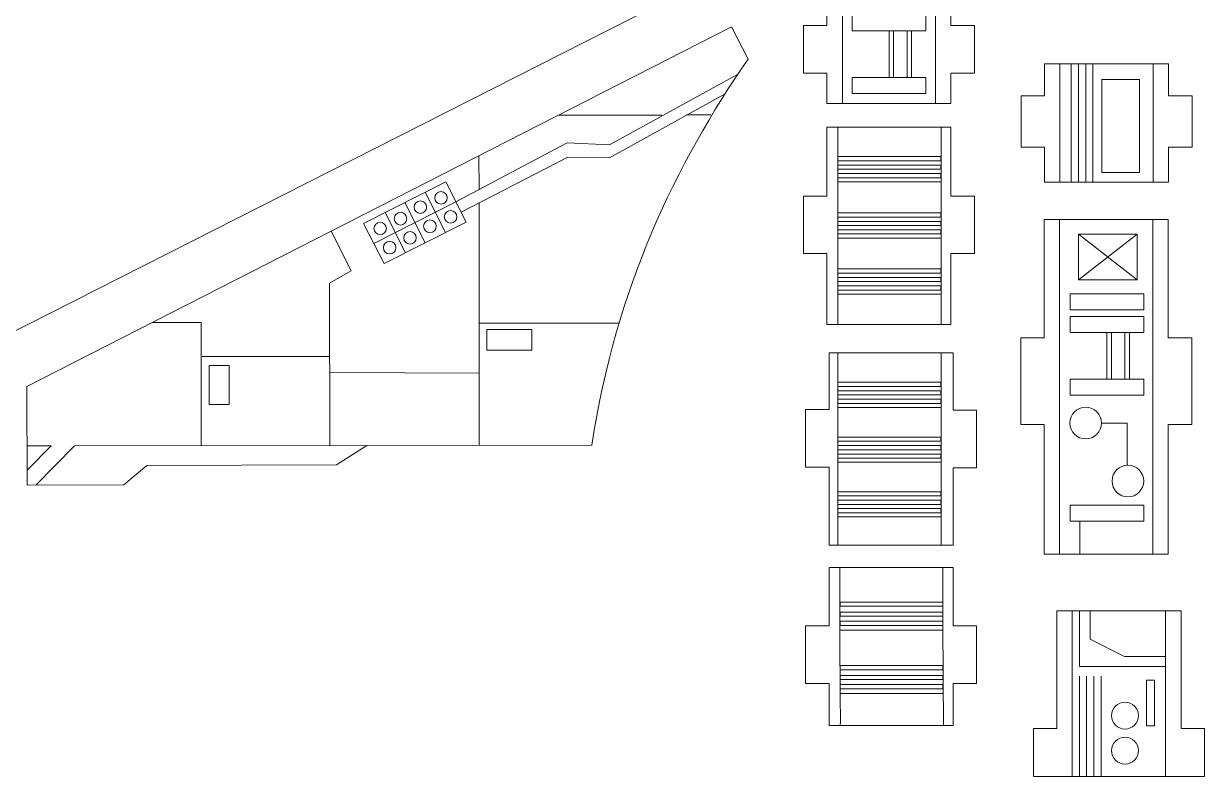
# Model space of a CAD drawing. Header units: millimetres. Extents: x -90 to 412, y 0 to 270.
# Drawn here: x 245.6 to 411.9, y 0 to 106 of the extents above; entities that cross this region are included whole.
import ezdxf

# ---------------------------------------------------------------- set-up
doc = ezdxf.new("R2010")
doc.units = ezdxf.units.MM
doc.layers.add('Layer 1', color=7, linetype='Continuous')

msp = doc.modelspace()

# ---------------------------------------------------------------- linework, layer by layer
at = {"layer": 'Layer 1', "color": 114, "lineweight": 20}
for centre in [(304.37, 81.49), (301.46, 80.17), (298.67, 78.54), (302.81, 77.48), (305.72, 78.8), (295.81, 77.16), (300.01, 75.85), (297.15, 74.47)]:
    msp.add_ellipse(centre, major_axis=(0, 0.883), ratio=1, dxfattribs=at)
at = {"layer": 'Layer 1', "color": 250, "lineweight": 20}
for points, knots in [([(235.76, 266.96), (235.76, 266.96), (203.05, 266.96), (203.05, 266.96), (203.05, 266.96), (203.05, 266.96), (197.85, 257.86), (197.85, 257.86), (197.85, 257.86), (197.85, 257.86), (197.79, 257.89), (197.79, 257.89), (197.79, 257.89), (190.61, 261.76), (183.25, 264.7), (175.75, 266.96), (175.75, 266.96), (175.75, 266.96), (174.84, 263.79), (174.84, 263.79), (174.84, 263.79), (174.84, 263.79), (181.41, 261.38), (181.41, 261.38), (181.41, 261.38), (181.41, 261.38), (180.22, 258.22), (180.22, 258.22), (180.22, 258.22), (180.22, 258.22), (173.91, 260.61), (173.91, 260.61), (173.91, 260.61), (173.91, 260.61), (161.65, 218.22), (161.65, 218.22), (161.65, 218.22), (161.65, 218.22), (158.47, 219.14), (158.47, 219.14), (158.47, 219.14), (158.47, 219.14), (170.71, 261.4), (170.71, 261.4), (170.71, 261.4), (170.71, 261.4), (165.04, 262.77), (165.04, 262.77), (165.04, 262.77), (165.04, 262.77), (165.81, 266.07), (165.81, 266.07), (165.81, 266.07), (165.81, 266.07), (171.66, 264.71), (171.66, 264.71), (171.66, 264.71), (171.66, 264.71), (172.58, 267.88), (172.58, 267.88), (172.58, 267.88), (168.99, 268.88), (165.35, 269.72), (161.67, 270.39), (161.67, 270.39), (161.67, 270.39), (157.99, 254.52), (157.99, 254.52), (157.99, 254.52), (157.99, 254.52), (140.52, 254.52), (140.52, 254.52), (140.52, 254.52), (140.52, 254.52), (140.52, 221.74), (140.52, 221.74), (140.52, 221.74), (140.52, 221.74), (137.22, 221.74), (137.22, 221.74), (137.22, 221.74), (137.22, 221.74), (137.22, 254.52), (137.22, 254.52), (137.22, 254.52), (137.22, 254.52), (120.12, 254.52), (120.12, 254.52), (120.12, 254.52), (120.12, 254.52), (115.83, 270.41), (115.83, 270.41), (115.83, 270.41), (110.22, 269.36), (104.74, 268.02), (99.44, 266.27), (99.44, 266.27), (99.44, 266.27), (115.81, 218.25), (115.81, 218.25), (115.81, 218.25), (115.81, 218.25), (112.69, 217.18), (112.69, 217.18), (112.69, 217.18), (112.69, 217.18), (96.31, 265.21), (96.31, 265.21), (96.31, 265.21), (85.46, 261.41), (75.24, 256.15), (65.68, 249.4), (65.68, 249.4), (65.68, 249.4), (95.44, 208.31), (95.44, 208.31), (95.44, 208.31), (95.44, 208.31), (92.77, 206.38), (92.77, 206.38), (92.77, 206.38), (92.77, 206.38), (63, 247.47), (63, 247.47), (63, 247.47), (58.28, 244), (53.97, 240.35), (50.13, 236.51), (50.13, 236.51), (50.13, 236.51), (33.86, 236.51), (33.86, 236.51), (33.86, 236.51), (33.86, 236.51), (27.49, 228.61), (27.49, 228.61), (27.49, 228.61), (27.49, 228.61), (78.1, 191.81), (78.1, 191.81), (78.1, 191.81), (78.1, 191.81), (76.15, 189.14), (76.15, 189.14), (76.15, 189.14), (76.15, 189.14), (25.55, 225.94), (25.55, 225.94), (25.55, 225.94), (14.38, 209.73), (6.55, 192.18), (2.63, 173.08), (2.63, 173.08), (2.63, 173.08), (64.11, 161.45), (64.11, 161.45), (64.11, 161.45), (64.11, 161.45), (63.49, 158.21), (63.49, 158.21), (63.49, 158.21), (63.49, 158.21), (2.01, 169.84), (2.01, 169.84), (2.01, 169.84), (-0.24, 154.33), (-0.97, 138.94), (1.56, 123.81), (1.56, 123.81), (1.56, 123.81), (63.23, 134.39), (63.23, 134.39), (63.23, 134.39), (63.23, 134.39), (63.79, 131.14), (63.79, 131.14), (63.79, 131.14), (63.79, 131.14), (2.11, 120.55), (2.11, 120.55), (2.11, 120.55), (6.06, 101.38), (13, 83.46), (24, 67.24), (24, 67.24), (24, 67.24), (75.22, 103.18), (75.22, 103.18), (75.22, 103.18), (75.22, 103.18), (77.12, 100.48), (77.12, 100.48), (77.12, 100.48), (77.12, 100.48), (25.9, 64.54), (25.9, 64.54), (25.9, 64.54), (28.34, 61.1), (30.96, 57.72), (33.86, 54.46), (33.86, 54.46), (33.86, 54.46), (50.13, 54.46), (50.13, 54.46), (50.13, 54.46), (50.13, 54.46), (61.26, 44.82), (61.26, 44.82), (61.26, 44.82), (61.26, 44.82), (91.61, 85.47), (91.61, 85.47), (91.61, 85.47), (91.61, 85.47), (94.26, 83.5), (94.26, 83.5), (94.26, 83.5), (94.26, 83.5), (63.91, 42.84), (63.91, 42.84), (63.91, 42.84), (72.55, 36.51), (81.78, 31.25), (91.82, 27.45), (91.82, 27.45), (91.82, 27.45), (109.86, 74.87), (109.86, 74.87), (109.86, 74.87), (109.86, 74.87), (112.95, 73.69), (112.95, 73.69), (112.95, 73.69), (112.95, 73.69), (94.91, 26.27), (94.91, 26.27), (94.91, 26.27), (101.85, 23.78), (109.08, 21.71), (116.81, 20.38), (116.81, 20.38), (116.81, 20.38), (120.47, 36.15), (120.47, 36.15), (120.47, 36.15), (120.47, 36.15), (136.86, 36.15), (136.86, 36.15), (136.86, 36.15), (136.86, 36.15), (136.86, 69.23), (136.86, 69.23), (136.86, 69.23), (136.86, 69.23), (140.16, 69.23), (140.16, 69.23), (140.16, 69.23), (140.16, 69.23), (140.16, 36.15), (140.16, 36.15), (140.16, 36.15), (140.16, 36.15), (157.18, 36.15), (157.18, 36.15), (157.18, 36.15), (157.18, 36.15), (161.54, 20.56), (161.54, 20.56), (161.54, 20.56), (167.28, 21.59), (172.84, 22.92), (178.12, 24.76), (178.12, 24.76), (178.12, 24.76), (161.68, 72.76), (161.68, 72.76), (161.68, 72.76), (161.68, 72.76), (164.8, 73.83), (164.8, 73.83), (164.8, 73.83), (164.8, 73.83), (181.25, 25.83), (181.25, 25.83), (181.25, 25.83), (197.29, 31.87), (211.67, 40.24), (224.02, 51.42), (224.02, 51.42), (224.02, 51.42), (189.39, 88.5), (189.39, 88.5), (189.39, 88.5), (189.39, 88.5), (191.81, 90.76), (191.81, 90.76), (191.81, 90.76), (191.81, 90.76), (226.46, 53.65), (226.46, 53.65), (226.46, 53.65), (226.46, 53.65), (344.46, 113.57), (344.46, 113.57), (344.46, 113.57), (344.46, 113.57), (344.46, 122.02), (344.46, 122.02), (344.46, 122.02), (344.46, 122.02), (344.46, 127.72), (344.46, 127.72), (344.46, 127.72), (344.46, 127.72), (341.11, 127.7), (341.11, 127.7), (341.11, 127.7), (341.11, 127.7), (341.13, 122.13), (341.13, 122.13), (341.13, 122.13), (341.13, 122.13), (337.81, 122.13), (337.81, 122.13), (337.81, 122.13), (337.81, 122.13), (337.81, 127.72), (337.81, 127.72), (337.81, 127.72), (337.81, 127.72), (228.16, 127.72), (228.16, 127.72), (228.16, 127.72), (228.16, 127.72), (228.75, 131), (228.75, 131), (228.75, 131), (228.75, 131), (292.25, 131), (292.25, 131), (292.25, 131), (292.25, 131), (292.25, 158.84), (292.25, 158.84), (292.25, 158.84), (292.25, 158.84), (228.75, 158.84), (228.75, 158.84), (228.75, 158.84), (228.75, 158.84), (228.2, 162.14), (228.2, 162.14), (228.2, 162.14), (228.2, 162.14), (337.81, 162.15), (337.81, 162.15), (337.81, 162.15), (337.81, 162.15), (337.81, 167.74), (337.81, 167.74), (337.81, 167.74), (337.81, 167.74), (341.11, 167.72), (341.11, 167.72), (341.11, 167.72), (341.11, 167.72), (341.11, 162.14), (341.11, 162.14), (341.11, 162.14), (341.11, 162.14), (344.46, 162.14), (344.46, 162.14), (344.46, 162.14), (344.46, 162.14), (344.46, 175.44), (344.46, 175.44), (344.46, 175.44), (344.46, 175.44), (234.95, 232.87), (234.95, 232.87), (234.95, 232.87), (234.95, 232.87), (195.67, 196.19), (195.67, 196.19), (195.67, 196.19), (195.67, 196.19), (193.42, 198.6), (193.42, 198.6), (193.42, 198.6), (193.42, 198.6), (231.85, 234.49), (231.85, 234.49), (231.85, 234.49), (231.85, 234.49), (226.35, 237.38), (226.35, 237.38), (226.35, 237.38), (220.77, 242.9), (214.61, 247.67), (208.02, 251.89), (208.02, 251.89), (208.02, 251.89), (208.24, 252.29), (208.24, 252.29), (208.24, 252.29), (208.24, 252.29), (235.76, 252.29), (235.76, 252.29), (235.76, 252.29), (235.76, 252.29), (239.16, 255.24), (239.16, 255.24), (239.16, 255.24), (239.16, 255.24), (239.16, 264.33), (239.16, 264.33), (239.16, 264.33), (239.16, 264.33), (235.76, 266.96), (235.76, 266.96)], [0, 0, 0, 0, 0.009434, 0.009434, 0.009434, 0.009434, 0.018868, 0.018868, 0.018868, 0.018868, 0.028302, 0.028302, 0.028302, 0.028302, 0.037736, 0.037736, 0.037736, 0.037736, 0.04717, 0.04717, 0.04717, 0.04717, 0.056604, 0.056604, 0.056604, 0.056604, 0.066038, 0.066038, 0.066038, 0.066038, 0.075472, 0.075472, 0.075472, 0.075472, 0.084906, 0.084906, 0.084906, 0.084906, 0.09434, 0.09434, 0.09434, 0.09434, 0.103774, 0.103774, 0.103774, 0.103774, 0.113208, 0.113208, 0.113208, 0.113208, 0.122642, 0.122642, 0.122642, 0.122642, 0.132075, 0.132075, 0.132075, 0.132075, 0.141509, 0.141509, 0.141509, 0.141509, 0.150943, 0.150943, 0.150943, 0.150943, 0.160377, 0.160377, 0.160377, 0.160377, 0.169811, 0.169811, 0.169811, 0.169811, 0.179245, 0.179245, 0.179245, 0.179245, 0.188679, 0.188679, 0.188679, 0.188679, 0.198113, 0.198113, 0.198113, 0.198113, 0.207547, 0.207547, 0.207547, 0.207547, 0.216981, 0.216981, 0.216981, 0.216981, 0.226415, 0.226415, 0.226415, 0.226415, 0.235849, 0.235849, 0.235849, 0.235849, 0.245283, 0.245283, 0.245283, 0.245283, 0.254717, 0.254717, 0.254717, 0.254717, 0.264151, 0.264151, 0.264151, 0.264151, 0.273585, 0.273585, 0.273585, 0.273585, 0.283019, 0.283019, 0.283019, 0.283019, 0.292453, 0.292453, 0.292453, 0.292453, 0.301887, 0.301887, 0.301887, 0.301887, 0.311321, 0.311321, 0.311321, 0.311321, 0.320755, 0.320755, 0.320755, 0.320755, 0.330189, 0.330189, 0.330189, 0.330189, 0.339623, 0.339623, 0.339623, 0.339623, 0.349057, 0.349057, 0.349057, 0.349057, 0.358491, 0.358491, 0.358491, 0.358491, 0.367925, 0.367925, 0.367925, 0.367925, 0.377358, 0.377358, 0.377358, 0.377359, 0.386792, 0.386792, 0.386792, 0.386792, 0.396226, 0.396226, 0.396226, 0.396226, 0.40566, 0.40566, 0.40566, 0.40566, 0.415094, 0.415094, 0.415094, 0.415094, 0.424528, 0.424528, 0.424528, 0.424528, 0.433962, 0.433962, 0.433962, 0.433962, 0.443396, 0.443396, 0.443396, 0.443396, 0.45283, 0.45283, 0.45283, 0.45283, 0.462264, 0.462264, 0.462264, 0.462264, 0.471698, 0.471698, 0.471698, 0.471698, 0.481132, 0.481132, 0.481132, 0.481132, 0.490566, 0.490566, 0.490566, 0.490566, 0.5, 0.5, 0.5, 0.5, 0.509434, 0.509434, 0.509434, 0.509434, 0.518868, 0.518868, 0.518868, 0.518868, 0.528302, 0.528302, 0.528302, 0.528302, 0.537736, 0.537736, 0.537736, 0.537736, 0.54717, 0.54717, 0.54717, 0.54717, 0.556604, 0.556604, 0.556604, 0.556604, 0.566038, 0.566038, 0.566038, 0.566038, 0.575472, 0.575472, 0.575472, 0.575472, 0.584906, 0.584906, 0.584906, 0.584906, 0.59434, 0.59434, 0.59434, 0.59434, 0.603774, 0.603774, 0.603774, 0.603774, 0.613208, 0.613208, 0.613208, 0.613208, 0.622642, 0.622642, 0.622642, 0.622642, 0.632075, 0.632075, 0.632075, 0.632075, 0.641509, 0.641509, 0.641509, 0.641509, 0.650943, 0.650943, 0.650943, 0.650943, 0.660377, 0.660377, 0.660377, 0.660377, 0.669811, 0.669811, 0.669811, 0.669811, 0.679245, 0.679245, 0.679245, 0.679245, 0.688679, 0.688679, 0.688679, 0.688679, 0.698113, 0.698113, 0.698113, 0.698113, 0.707547, 0.707547, 0.707547, 0.707547, 0.716981, 0.716981, 0.716981, 0.716981, 0.726415, 0.726415, 0.726415, 0.726415, 0.735849, 0.735849, 0.735849, 0.735849, 0.745283, 0.745283, 0.745283, 0.745283, 0.754717, 0.754717, 0.754717, 0.754717, 0.764151, 0.764151, 0.764151, 0.764151, 0.773585, 0.773585, 0.773585, 0.773585, 0.783019, 0.783019, 0.783019, 0.783019, 0.792453, 0.792453, 0.792453, 0.792453, 0.801887, 0.801887, 0.801887, 0.801887, 0.811321, 0.811321, 0.811321, 0.811321, 0.820755, 0.820755, 0.820755, 0.820755, 0.830189, 0.830189, 0.830189, 0.830189, 0.839623, 0.839623, 0.839623, 0.839623, 0.849057, 0.849057, 0.849057, 0.849057, 0.858491, 0.858491, 0.858491, 0.858491, 0.867925, 0.867925, 0.867925, 0.867925, 0.877358, 0.877358, 0.877358, 0.877359, 0.886792, 0.886792, 0.886792, 0.886792, 0.896226, 0.896226, 0.896226, 0.896226, 0.90566, 0.90566, 0.90566, 0.90566, 0.915094, 0.915094, 0.915094, 0.915094, 0.924528, 0.924528, 0.924528, 0.924528, 0.933962, 0.933962, 0.933962, 0.933962, 0.943396, 0.943396, 0.943396, 0.943396, 0.95283, 0.95283, 0.95283, 0.95283, 0.962264, 0.962264, 0.962264, 0.962264, 0.971698, 0.971698, 0.971698, 0.971698, 0.981132, 0.981132, 0.981132, 0.981132, 1, 1, 1, 1]), ([(355.41, 99.02), (355.41, 99.02), (355.41, 105.75), (355.41, 105.75), (355.41, 105.75), (355.41, 105.75), (358.71, 105.75), (358.71, 105.75), (358.71, 105.75), (358.71, 105.75), (358.71, 112.17), (358.71, 112.17), (358.71, 112.17), (358.71, 112.17), (376.17, 112.17), (376.17, 112.17), (376.17, 112.17), (376.17, 112.17), (376.17, 105.75), (376.17, 105.75), (376.17, 105.75), (376.17, 105.75), (379.48, 105.75), (379.48, 105.75), (379.48, 105.75), (379.48, 105.75), (379.48, 99.02), (379.48, 99.02), (379.48, 99.02), (379.48, 99.02), (376.17, 99.02), (376.17, 99.02), (376.17, 99.02), (376.17, 99.02), (376.17, 94.78), (376.17, 94.78), (376.17, 94.78), (376.17, 94.78), (358.71, 94.78), (358.71, 94.78), (358.71, 94.78), (358.71, 94.78), (358.71, 99.02), (358.71, 99.02), (358.71, 99.02), (358.71, 99.02), (355.41, 99.02), (355.41, 99.02)], [0, 0, 0, 0, 0.076923, 0.076923, 0.076923, 0.076923, 0.153846, 0.153846, 0.153846, 0.153846, 0.230769, 0.230769, 0.230769, 0.230769, 0.307692, 0.307692, 0.307692, 0.307692, 0.384615, 0.384615, 0.384615, 0.384615, 0.461538, 0.461538, 0.461538, 0.461538, 0.538462, 0.538462, 0.538462, 0.538462, 0.615385, 0.615385, 0.615385, 0.615385, 0.692308, 0.692308, 0.692308, 0.692308, 0.769231, 0.769231, 0.769231, 0.769231, 0.846154, 0.846154, 0.846154, 0.846154, 1, 1, 1, 1]), ([(347.6, 101.03), (347.6, 101.03), (345.28, 105.57), (345.28, 105.57), (345.28, 105.57), (345.28, 105.57), (246.07, 54.9), (246.07, 54.9), (246.07, 54.9), (246.07, 54.9), (246.1, 41.03), (246.1, 41.03), (246.1, 41.03), (246.1, 41.03), (259.7, 41.06), (259.7, 41.06), (259.7, 41.06), (259.7, 41.06), (262.95, 43.77), (262.95, 43.77), (262.95, 43.77), (262.95, 43.77), (289.64, 43.87), (289.64, 43.87), (289.64, 43.87), (289.64, 43.87), (293.91, 46.6), (293.91, 46.6), (293.91, 46.6), (293.91, 46.6), (325.6, 46.67), (325.6, 46.67), (325.6, 46.67), (329.06, 69.02), (337.35, 86.1), (347.6, 101.03)], [0, 0, 0, 0, 0.1, 0.1, 0.1, 0.1, 0.2, 0.2, 0.2, 0.2, 0.3, 0.3, 0.3, 0.3, 0.4, 0.4, 0.4, 0.4, 0.5, 0.5, 0.5, 0.5, 0.6, 0.6, 0.6, 0.6, 0.7, 0.7, 0.7, 0.7, 0.8, 0.8, 0.8, 0.8, 1, 1, 1, 1]), ([(410.13, 95.87), (410.13, 95.87), (406.82, 95.87), (406.82, 95.87), (406.82, 95.87), (406.82, 95.87), (406.82, 100.35), (406.82, 100.35), (406.82, 100.35), (406.82, 100.35), (389.36, 100.35), (389.36, 100.35), (389.36, 100.35), (389.36, 100.35), (389.36, 95.87), (389.36, 95.87), (389.36, 95.87), (389.36, 95.87), (386.06, 95.87), (386.06, 95.87), (386.06, 95.87), (386.06, 95.87), (386.06, 88.6), (386.06, 88.6), (386.06, 88.6), (386.06, 88.6), (389.36, 88.6), (389.36, 88.6), (389.36, 88.6), (389.36, 88.6), (389.36, 83.69), (389.36, 83.69), (389.36, 83.69), (389.36, 83.69), (406.82, 83.69), (406.82, 83.69), (406.82, 83.69), (406.82, 83.69), (406.82, 88.6), (406.82, 88.6), (406.82, 88.6), (406.82, 88.6), (410.13, 88.6), (410.13, 88.6), (410.13, 88.6), (410.13, 88.6), (410.13, 95.87), (410.13, 95.87)], [0, 0, 0, 0, 0.076923, 0.076923, 0.076923, 0.076923, 0.153846, 0.153846, 0.153846, 0.153846, 0.230769, 0.230769, 0.230769, 0.230769, 0.307692, 0.307692, 0.307692, 0.307692, 0.384615, 0.384615, 0.384615, 0.384615, 0.461538, 0.461538, 0.461538, 0.461538, 0.538462, 0.538462, 0.538462, 0.538462, 0.615385, 0.615385, 0.615385, 0.615385, 0.692308, 0.692308, 0.692308, 0.692308, 0.769231, 0.769231, 0.769231, 0.769231, 0.846154, 0.846154, 0.846154, 0.846154, 1, 1, 1, 1]), ([(355.41, 81.74), (355.41, 81.74), (355.41, 73.65), (355.41, 73.65), (355.41, 73.65), (355.41, 73.65), (358.71, 73.65), (358.71, 73.65), (358.71, 73.65), (358.71, 73.65), (358.71, 63.63), (358.71, 63.63), (358.71, 63.63), (358.71, 63.63), (376.17, 63.63), (376.17, 63.63), (376.17, 63.63), (376.17, 63.63), (376.17, 73.65), (376.17, 73.65), (376.17, 73.65), (376.17, 73.65), (379.48, 73.65), (379.48, 73.65), (379.48, 73.65), (379.48, 73.65), (379.48, 81.74), (379.48, 81.74), (379.48, 81.74), (379.48, 81.74), (376.17, 81.74), (376.17, 81.74), (376.17, 81.74), (376.17, 81.74), (376.17, 91.44), (376.17, 91.44), (376.17, 91.44), (376.17, 91.44), (358.71, 91.44), (358.71, 91.44), (358.71, 91.44), (358.71, 91.44), (358.71, 81.74), (358.71, 81.74), (358.71, 81.74), (358.71, 81.74), (355.41, 81.74), (355.41, 81.74)], [0, 0, 0, 0, 0.076923, 0.076923, 0.076923, 0.076923, 0.153846, 0.153846, 0.153846, 0.153846, 0.230769, 0.230769, 0.230769, 0.230769, 0.307692, 0.307692, 0.307692, 0.307692, 0.384615, 0.384615, 0.384615, 0.384615, 0.461538, 0.461538, 0.461538, 0.461538, 0.538462, 0.538462, 0.538462, 0.538462, 0.615385, 0.615385, 0.615385, 0.615385, 0.692308, 0.692308, 0.692308, 0.692308, 0.769231, 0.769231, 0.769231, 0.769231, 0.846154, 0.846154, 0.846154, 0.846154, 1, 1, 1, 1]), ([(406.77, 78.44), (406.77, 78.44), (389.31, 78.44), (389.31, 78.44), (389.31, 78.44), (389.31, 78.44), (389.31, 61.75), (389.31, 61.75), (389.31, 61.75), (389.31, 61.75), (386.01, 61.75), (386.01, 61.75), (386.01, 61.75), (386.01, 61.75), (386.01, 49.54), (386.01, 49.54), (386.01, 49.54), (386.01, 49.54), (389.31, 49.54), (389.31, 49.54), (389.31, 49.54), (389.31, 49.54), (389.31, 31.31), (389.31, 31.31), (389.31, 31.31), (389.31, 31.31), (406.77, 31.31), (406.77, 31.31), (406.77, 31.31), (406.77, 31.31), (406.77, 49.54), (406.77, 49.54), (406.77, 49.54), (406.77, 49.54), (410.08, 49.54), (410.08, 49.54), (410.08, 49.54), (410.08, 49.54), (410.08, 61.75), (410.08, 61.75), (410.08, 61.75), (410.08, 61.75), (406.77, 61.75), (406.77, 61.75), (406.77, 61.75), (406.77, 61.75), (406.77, 78.44), (406.77, 78.44)], [0, 0, 0, 0, 0.076923, 0.076923, 0.076923, 0.076923, 0.153846, 0.153846, 0.153846, 0.153846, 0.230769, 0.230769, 0.230769, 0.230769, 0.307692, 0.307692, 0.307692, 0.307692, 0.384615, 0.384615, 0.384615, 0.384615, 0.461538, 0.461538, 0.461538, 0.461538, 0.538462, 0.538462, 0.538462, 0.538462, 0.615385, 0.615385, 0.615385, 0.615385, 0.692308, 0.692308, 0.692308, 0.692308, 0.769231, 0.769231, 0.769231, 0.769231, 0.846154, 0.846154, 0.846154, 0.846154, 1, 1, 1, 1]), ([(355.71, 51.66), (355.71, 51.66), (355.71, 43.57), (355.71, 43.57), (355.71, 43.57), (355.71, 43.57), (359.01, 43.57), (359.01, 43.57), (359.01, 43.57), (359.01, 43.57), (359.01, 32.55), (359.01, 32.55), (359.01, 32.55), (359.01, 32.55), (376.47, 32.55), (376.47, 32.55), (376.47, 32.55), (376.47, 32.55), (376.47, 43.47), (376.47, 43.47), (376.47, 43.47), (376.47, 43.47), (379.78, 43.47), (379.78, 43.47), (379.78, 43.47), (379.78, 43.47), (379.78, 51.56), (379.78, 51.56), (379.78, 51.56), (379.78, 51.56), (376.47, 51.56), (376.47, 51.56), (376.47, 51.56), (376.47, 51.56), (376.47, 59.67), (376.47, 59.67), (376.47, 59.67), (376.47, 59.67), (359.01, 59.67), (359.01, 59.67), (359.01, 59.67), (359.01, 59.67), (359.01, 51.66), (359.01, 51.66), (359.01, 51.66), (359.01, 51.66), (355.71, 51.66), (355.71, 51.66)], [0, 0, 0, 0, 0.076923, 0.076923, 0.076923, 0.076923, 0.153846, 0.153846, 0.153846, 0.153846, 0.230769, 0.230769, 0.230769, 0.230769, 0.307692, 0.307692, 0.307692, 0.307692, 0.384615, 0.384615, 0.384615, 0.384615, 0.461538, 0.461538, 0.461538, 0.461538, 0.538462, 0.538462, 0.538462, 0.538462, 0.615385, 0.615385, 0.615385, 0.615385, 0.692308, 0.692308, 0.692308, 0.692308, 0.769231, 0.769231, 0.769231, 0.769231, 0.846154, 0.846154, 0.846154, 0.846154, 1, 1, 1, 1]), ([(355.71, 21.19), (355.71, 21.19), (355.71, 13.1), (355.71, 13.1), (355.71, 13.1), (355.71, 13.1), (359.01, 13.1), (359.01, 13.1), (359.01, 13.1), (359.01, 13.1), (359.01, 7.19), (359.01, 7.19), (359.01, 7.19), (359.01, 7.19), (376.47, 7.19), (376.47, 7.19), (376.47, 7.19), (376.47, 7.19), (376.47, 13.1), (376.47, 13.1), (376.47, 13.1), (376.47, 13.1), (379.77, 13.1), (379.77, 13.1), (379.77, 13.1), (379.77, 13.1), (379.77, 21.19), (379.77, 21.19), (379.77, 21.19), (379.77, 21.19), (376.47, 21.19), (376.47, 21.19), (376.47, 21.19), (376.47, 21.19), (376.47, 29.43), (376.47, 29.43), (376.47, 29.43), (376.47, 29.43), (359.01, 29.43), (359.01, 29.43), (359.01, 29.43), (359.01, 29.43), (359.01, 21.19), (359.01, 21.19), (359.01, 21.19), (359.01, 21.19), (355.71, 21.19), (355.71, 21.19)], [0, 0, 0, 0, 0.076923, 0.076923, 0.076923, 0.076923, 0.153846, 0.153846, 0.153846, 0.153846, 0.230769, 0.230769, 0.230769, 0.230769, 0.307692, 0.307692, 0.307692, 0.307692, 0.384615, 0.384615, 0.384615, 0.384615, 0.461538, 0.461538, 0.461538, 0.461538, 0.538462, 0.538462, 0.538462, 0.538462, 0.615385, 0.615385, 0.615385, 0.615385, 0.692308, 0.692308, 0.692308, 0.692308, 0.769231, 0.769231, 0.769231, 0.769231, 0.846154, 0.846154, 0.846154, 0.846154, 1, 1, 1, 1]), ([(391.09, 23.31), (391.09, 23.31), (391.09, 6.74), (391.09, 6.74), (391.09, 6.74), (391.09, 6.74), (387.79, 6.74), (387.79, 6.74), (387.79, 6.74), (387.79, 6.74), (387.79, 0), (387.79, 0), (387.79, 0), (387.79, 0), (411.86, 0), (411.86, 0), (411.86, 0), (411.86, 0), (411.86, 6.74), (411.86, 6.74), (411.86, 6.74), (411.86, 6.74), (408.58, 6.74), (408.58, 6.74), (408.58, 6.74), (408.58, 6.74), (408.58, 23.31), (408.58, 23.31), (408.58, 23.31), (408.58, 23.31), (391.09, 23.31), (391.09, 23.31)], [0, 0, 0, 0, 0.111111, 0.111111, 0.111111, 0.111111, 0.222222, 0.222222, 0.222222, 0.222222, 0.333333, 0.333333, 0.333333, 0.333333, 0.444444, 0.444444, 0.444444, 0.444444, 0.555556, 0.555556, 0.555556, 0.555556, 0.666667, 0.666667, 0.666667, 0.666667, 0.777778, 0.777778, 0.777778, 0.777778, 1, 1, 1, 1])]:
    msp.add_open_spline(points, degree=3, knots=knots, dxfattribs=at)
at = {"layer": 'Layer 1', "color": 114, "lineweight": 20}
for points in [[(360.88, 112.17), (360.88, 112.17), (360.88, 94.78), (360.88, 94.78)], [(374.01, 112.17), (374.01, 112.17), (374.01, 94.78), (374.01, 94.78)], [(391.52, 100.35), (391.52, 100.35), (391.52, 83.69), (391.52, 83.69)], [(393.12, 100.35), (393.12, 100.35), (393.12, 83.69), (393.12, 83.69)], [(394.13, 100.35), (394.13, 100.35), (394.13, 83.69), (394.13, 83.69)], [(395.15, 100.35), (395.15, 100.35), (395.15, 83.69), (395.15, 83.69)], [(396.17, 100.35), (396.17, 100.35), (396.17, 83.69), (396.17, 83.69)], [(404.65, 100.35), (404.65, 100.35), (404.65, 83.69), (404.65, 83.69)], [(320.92, 93.13), (320.92, 93.13), (335.45, 93.14), (335.45, 93.14)], [(338.96, 93.15), (338.96, 93.15), (342.37, 93.15), (342.37, 93.15)], [(360.25, 91.44), (360.25, 63.63), (360.25, 63.63), (360.25, 63.63)], [(374.79, 91.44), (374.79, 63.63), (374.79, 63.63), (374.79, 63.63)], [(309.73, 82.63), (309.73, 82.63), (309.72, 87.41), (309.72, 87.41)], [(374.73, 83.74), (374.73, 83.74), (360.25, 83.74), (360.25, 83.74)], [(302.13, 82.26), (302.13, 82.26), (305, 76.6), (305, 76.6)], [(294.91, 75.05), (294.91, 75.05), (306.48, 80.9), (306.48, 80.9)], [(299.26, 80.81), (299.26, 80.81), (302.13, 75.14), (302.13, 75.14)], [(309.75, 46.63), (309.75, 46.63), (309.73, 80.76), (309.73, 80.76)], [(296.51, 79.42), (296.51, 79.42), (299.38, 73.75), (299.38, 73.75)], [(391.47, 31.31), (391.47, 31.31), (391.47, 78.44), (391.47, 78.44)], [(404.6, 31.31), (404.6, 31.31), (404.6, 78.44), (404.6, 78.44)], [(374.73, 75.82), (374.73, 75.82), (360.25, 75.82), (360.25, 75.82)], [(402.41, 76.35), (402.41, 76.35), (394.11, 69.93), (394.11, 69.93)], [(402.41, 69.93), (402.41, 69.93), (394.11, 76.35), (394.11, 76.35)], [(374.73, 67.92), (374.73, 67.92), (360.25, 67.92), (360.25, 67.92)], [(309.74, 63.81), (309.74, 63.81), (329.46, 63.81), (329.46, 63.81)], [(270.72, 59.12), (270.72, 59.12), (288.7, 59.16), (288.7, 59.16)], [(360.25, 59.67), (360.25, 31.85), (360.25, 32.62), (360.25, 32.62)], [(374.8, 59.67), (374.8, 31.86), (374.79, 32.62), (374.79, 32.62)], [(288.7, 56.87), (288.7, 56.87), (309.75, 56.8), (309.75, 56.8)], [(374.73, 51.96), (374.73, 51.96), (360.25, 51.96), (360.25, 51.96)], [(374.73, 44.24), (374.73, 44.24), (360.25, 44.24), (360.25, 44.24)], [(374.73, 36.55), (374.73, 36.55), (360.25, 36.55), (360.25, 36.55)], [(394.34, 35.95), (394.34, 35.95), (394.34, 31.31), (394.34, 31.31)], [(360.51, 29.43), (360.51, 7.19), (360.74, 7.19), (360.51, 7.19)], [(375.02, 29.43), (375.02, 7.19), (375.25, 7.19), (375.02, 7.19)], [(393.26, 23.31), (393.26, 23.31), (393.26, 0), (393.26, 0)], [(375.03, 20.6), (375.03, 20.6), (360.55, 20.6), (360.55, 20.6)], [(406.39, 15.53), (406.39, 15.53), (406.39, 0), (406.39, 0)], [(394.25, 14.13), (394.25, 14.13), (394.25, 0), (394.25, 0)], [(395.26, 14.13), (395.26, 14.13), (395.26, 0), (395.26, 0)], [(396.28, 14.13), (396.28, 14.13), (396.28, 0), (396.28, 0)], [(397.3, 14.13), (397.3, 14.13), (397.3, 0), (397.3, 0)], [(375.03, 11.67), (375.03, 11.67), (360.55, 11.67), (360.55, 11.67)]]:
    msp.add_open_spline(points, degree=3, dxfattribs=at)
for points, knots in [([(362.25, 104.98), (362.25, 104.98), (362.25, 107.22), (362.25, 107.22), (362.25, 107.22), (362.25, 107.22), (372.62, 107.22), (372.62, 107.22), (372.62, 107.22), (372.62, 107.22), (372.62, 104.98), (372.62, 104.98), (372.62, 104.98), (372.62, 104.98), (362.25, 104.98), (362.25, 104.98)], [0, 0, 0, 0, 0.2, 0.2, 0.2, 0.2, 0.4, 0.4, 0.4, 0.4, 0.6, 0.6, 0.6, 0.6, 1, 1, 1, 1]), ([(367.45, 105.01), (367.45, 105.01), (367.45, 98.45), (367.45, 98.45), (367.45, 98.45), (367.45, 98.45), (368.07, 98.45), (368.07, 98.45), (368.07, 98.45), (368.07, 98.45), (368.07, 105.01), (368.07, 105.01), (368.07, 105.01), (368.07, 105.01), (367.45, 105.01), (367.45, 105.01)], [0, 0, 0, 0, 0.2, 0.2, 0.2, 0.2, 0.4, 0.4, 0.4, 0.4, 0.6, 0.6, 0.6, 0.6, 1, 1, 1, 1]), ([(370, 105.01), (370, 105.01), (370, 98.45), (370, 98.45), (370, 98.45), (370, 98.45), (370.63, 98.45), (370.63, 98.45), (370.63, 98.45), (370.63, 98.45), (370.63, 105.01), (370.63, 105.01), (370.63, 105.01), (370.63, 105.01), (370, 105.01), (370, 105.01)], [0, 0, 0, 0, 0.2, 0.2, 0.2, 0.2, 0.4, 0.4, 0.4, 0.4, 0.6, 0.6, 0.6, 0.6, 1, 1, 1, 1]), ([(306.48, 80.9), (306.48, 80.9), (322.12, 89.22), (322.12, 89.22), (322.12, 89.22), (322.12, 89.22), (328.08, 88.96), (328.08, 88.96), (328.08, 88.96), (328.08, 88.96), (346.01, 98.81), (346.01, 98.81)], [0, 0, 0, 0, 0.25, 0.25, 0.25, 0.25, 0.5, 0.5, 0.5, 0.5, 1, 1, 1, 1]), ([(362.25, 96.2), (362.25, 96.2), (362.25, 98.44), (362.25, 98.44), (362.25, 98.44), (362.25, 98.44), (372.62, 98.44), (372.62, 98.44), (372.62, 98.44), (372.62, 98.44), (372.62, 96.2), (372.62, 96.2), (372.62, 96.2), (372.62, 96.2), (362.25, 96.2), (362.25, 96.2)], [0, 0, 0, 0, 0.2, 0.2, 0.2, 0.2, 0.4, 0.4, 0.4, 0.4, 0.6, 0.6, 0.6, 0.6, 1, 1, 1, 1]), ([(402.74, 98.16), (402.74, 98.16), (397.4, 98.16), (397.4, 98.16), (397.4, 98.16), (397.4, 98.16), (397.4, 85.07), (397.4, 85.07), (397.4, 85.07), (397.4, 85.07), (402.74, 85.07), (402.74, 85.07), (402.74, 85.07), (402.74, 85.07), (402.74, 98.16), (402.74, 98.16)], [0, 0, 0, 0, 0.2, 0.2, 0.2, 0.2, 0.4, 0.4, 0.4, 0.4, 0.6, 0.6, 0.6, 0.6, 1, 1, 1, 1]), ([(344.29, 96.1), (344.29, 96.1), (328.08, 87.11), (328.08, 87.11), (328.08, 87.11), (328.08, 87.11), (322.22, 87.22), (322.22, 87.22), (322.22, 87.22), (322.22, 87.22), (307.21, 79.46), (307.21, 79.46)], [0, 0, 0, 0, 0.25, 0.25, 0.25, 0.25, 0.5, 0.5, 0.5, 0.5, 1, 1, 1, 1]), ([(360.25, 87.29), (360.25, 87.29), (360.25, 86.69), (360.25, 86.69), (360.25, 86.69), (360.25, 86.69), (374.73, 86.69), (374.73, 86.69), (374.73, 86.69), (374.73, 86.69), (374.73, 87.29), (374.73, 87.29), (374.73, 87.29), (374.73, 87.29), (360.25, 87.29), (360.25, 87.29)], [0, 0, 0, 0, 0.2, 0.2, 0.2, 0.2, 0.4, 0.4, 0.4, 0.4, 0.6, 0.6, 0.6, 0.6, 1, 1, 1, 1]), ([(360.25, 86.09), (360.25, 86.09), (360.25, 85.5), (360.25, 85.5), (360.25, 85.5), (360.25, 85.5), (374.73, 85.5), (374.73, 85.5), (374.73, 85.5), (374.73, 85.5), (374.73, 86.09), (374.73, 86.09), (374.73, 86.09), (374.73, 86.09), (360.25, 86.09), (360.25, 86.09)], [0, 0, 0, 0, 0.2, 0.2, 0.2, 0.2, 0.4, 0.4, 0.4, 0.4, 0.6, 0.6, 0.6, 0.6, 1, 1, 1, 1]), ([(360.25, 84.9), (360.25, 84.9), (360.25, 84.31), (360.25, 84.31), (360.25, 84.31), (360.25, 84.31), (374.73, 84.31), (374.73, 84.31), (374.73, 84.31), (374.73, 84.31), (374.73, 84.9), (374.73, 84.9), (374.73, 84.9), (374.73, 84.9), (360.25, 84.9), (360.25, 84.9)], [0, 0, 0, 0, 0.2, 0.2, 0.2, 0.2, 0.4, 0.4, 0.4, 0.4, 0.6, 0.6, 0.6, 0.6, 1, 1, 1, 1]), ([(293.48, 77.88), (293.48, 77.88), (296.35, 72.22), (296.35, 72.22), (296.35, 72.22), (296.35, 72.22), (307.91, 78.07), (307.91, 78.07), (307.91, 78.07), (307.91, 78.07), (305.05, 83.74), (305.05, 83.74), (305.05, 83.74), (305.05, 83.74), (293.48, 77.88), (293.48, 77.88)], [0, 0, 0, 0, 0.2, 0.2, 0.2, 0.2, 0.4, 0.4, 0.4, 0.4, 0.6, 0.6, 0.6, 0.6, 1, 1, 1, 1]), ([(360.25, 79.37), (360.25, 79.37), (360.25, 78.77), (360.25, 78.77), (360.25, 78.77), (360.25, 78.77), (374.73, 78.77), (374.73, 78.77), (374.73, 78.77), (374.73, 78.77), (374.73, 79.37), (374.73, 79.37), (374.73, 79.37), (374.73, 79.37), (360.25, 79.37), (360.25, 79.37)], [0, 0, 0, 0, 0.2, 0.2, 0.2, 0.2, 0.4, 0.4, 0.4, 0.4, 0.6, 0.6, 0.6, 0.6, 1, 1, 1, 1]), ([(360.25, 78.17), (360.25, 78.17), (360.25, 77.58), (360.25, 77.58), (360.25, 77.58), (360.25, 77.58), (374.73, 77.58), (374.73, 77.58), (374.73, 77.58), (374.73, 77.58), (374.73, 78.17), (374.73, 78.17), (374.73, 78.17), (374.73, 78.17), (360.25, 78.17), (360.25, 78.17)], [0, 0, 0, 0, 0.2, 0.2, 0.2, 0.2, 0.4, 0.4, 0.4, 0.4, 0.6, 0.6, 0.6, 0.6, 1, 1, 1, 1]), ([(288.72, 46.59), (288.72, 46.59), (288.68, 69.48), (288.68, 69.48), (288.68, 69.48), (288.68, 69.48), (291.74, 71.2), (291.74, 71.2), (291.74, 71.2), (291.74, 71.2), (288.9, 76.77), (288.9, 76.77)], [0, 0, 0, 0, 0.25, 0.25, 0.25, 0.25, 0.5, 0.5, 0.5, 0.5, 1, 1, 1, 1]), ([(360.25, 76.98), (360.25, 76.98), (360.25, 76.39), (360.25, 76.39), (360.25, 76.39), (360.25, 76.39), (374.73, 76.39), (374.73, 76.39), (374.73, 76.39), (374.73, 76.39), (374.73, 76.98), (374.73, 76.98), (374.73, 76.98), (374.73, 76.98), (360.25, 76.98), (360.25, 76.98)], [0, 0, 0, 0, 0.2, 0.2, 0.2, 0.2, 0.4, 0.4, 0.4, 0.4, 0.6, 0.6, 0.6, 0.6, 1, 1, 1, 1]), ([(402.41, 76.35), (402.41, 76.35), (394.11, 76.35), (394.11, 76.35), (394.11, 76.35), (394.11, 76.35), (394.11, 69.93), (394.11, 69.93), (394.11, 69.93), (394.11, 69.93), (402.41, 69.93), (402.41, 69.93), (402.41, 69.93), (402.41, 69.93), (402.41, 76.35), (402.41, 76.35)], [0, 0, 0, 0, 0.2, 0.2, 0.2, 0.2, 0.4, 0.4, 0.4, 0.4, 0.6, 0.6, 0.6, 0.6, 1, 1, 1, 1]), ([(360.25, 71.47), (360.25, 71.47), (360.25, 70.88), (360.25, 70.88), (360.25, 70.88), (360.25, 70.88), (374.73, 70.88), (374.73, 70.88), (374.73, 70.88), (374.73, 70.88), (374.73, 71.47), (374.73, 71.47), (374.73, 71.47), (374.73, 71.47), (360.25, 71.47), (360.25, 71.47)], [0, 0, 0, 0, 0.2, 0.2, 0.2, 0.2, 0.4, 0.4, 0.4, 0.4, 0.6, 0.6, 0.6, 0.6, 1, 1, 1, 1]), ([(360.25, 70.27), (360.25, 70.27), (360.25, 69.68), (360.25, 69.68), (360.25, 69.68), (360.25, 69.68), (374.73, 69.68), (374.73, 69.68), (374.73, 69.68), (374.73, 69.68), (374.73, 70.27), (374.73, 70.27), (374.73, 70.27), (374.73, 70.27), (360.25, 70.27), (360.25, 70.27)], [0, 0, 0, 0, 0.2, 0.2, 0.2, 0.2, 0.4, 0.4, 0.4, 0.4, 0.6, 0.6, 0.6, 0.6, 1, 1, 1, 1]), ([(360.25, 69.08), (360.25, 69.08), (360.25, 68.49), (360.25, 68.49), (360.25, 68.49), (360.25, 68.49), (374.73, 68.49), (374.73, 68.49), (374.73, 68.49), (374.73, 68.49), (374.73, 69.08), (374.73, 69.08), (374.73, 69.08), (374.73, 69.08), (360.25, 69.08), (360.25, 69.08)], [0, 0, 0, 0, 0.2, 0.2, 0.2, 0.2, 0.4, 0.4, 0.4, 0.4, 0.6, 0.6, 0.6, 0.6, 1, 1, 1, 1]), ([(403.32, 65.71), (403.32, 65.71), (392.96, 65.71), (392.96, 65.71), (392.96, 65.71), (392.96, 65.71), (392.96, 67.97), (392.96, 67.97), (392.96, 67.97), (392.96, 67.97), (403.32, 67.97), (403.32, 67.97), (403.32, 67.97), (403.32, 67.97), (403.32, 65.71), (403.32, 65.71)], [0, 0, 0, 0, 0.2, 0.2, 0.2, 0.2, 0.4, 0.4, 0.4, 0.4, 0.6, 0.6, 0.6, 0.6, 1, 1, 1, 1]), ([(263.75, 63.93), (263.75, 63.93), (270.58, 63.94), (270.58, 63.94), (270.58, 63.94), (270.58, 63.94), (270.59, 46.58), (270.59, 46.58)], [0, 0, 0, 0, 0.333333, 0.333333, 0.333333, 0.333333, 1, 1, 1, 1]), ([(403.32, 62.52), (403.32, 62.52), (392.96, 62.52), (392.96, 62.52), (392.96, 62.52), (392.96, 62.52), (392.96, 64.78), (392.96, 64.78), (392.96, 64.78), (392.96, 64.78), (403.32, 64.78), (403.32, 64.78), (403.32, 64.78), (403.32, 64.78), (403.32, 62.52), (403.32, 62.52)], [0, 0, 0, 0, 0.2, 0.2, 0.2, 0.2, 0.4, 0.4, 0.4, 0.4, 0.6, 0.6, 0.6, 0.6, 1, 1, 1, 1]), ([(398.79, 62.51), (398.79, 62.51), (398.14, 62.51), (398.14, 62.51), (398.14, 62.51), (398.14, 62.51), (398.14, 55.95), (398.14, 55.95), (398.14, 55.95), (398.14, 55.95), (398.79, 55.95), (398.79, 55.95), (398.79, 55.95), (398.79, 55.95), (398.79, 62.51), (398.79, 62.51)], [0, 0, 0, 0, 0.2, 0.2, 0.2, 0.2, 0.4, 0.4, 0.4, 0.4, 0.6, 0.6, 0.6, 0.6, 1, 1, 1, 1]), ([(401.31, 62.51), (401.31, 62.51), (400.66, 62.51), (400.66, 62.51), (400.66, 62.51), (400.66, 62.51), (400.66, 55.95), (400.66, 55.95), (400.66, 55.95), (400.66, 55.95), (401.31, 55.95), (401.31, 55.95), (401.31, 55.95), (401.31, 55.95), (401.31, 62.51), (401.31, 62.51)], [0, 0, 0, 0, 0.2, 0.2, 0.2, 0.2, 0.4, 0.4, 0.4, 0.4, 0.6, 0.6, 0.6, 0.6, 1, 1, 1, 1]), ([(360.25, 55.51), (360.25, 55.51), (360.25, 54.92), (360.25, 54.92), (360.25, 54.92), (360.25, 54.92), (374.73, 54.92), (374.73, 54.92), (374.73, 54.92), (374.73, 54.92), (374.73, 55.51), (374.73, 55.51), (374.73, 55.51), (374.73, 55.51), (360.25, 55.51), (360.25, 55.51)], [0, 0, 0, 0, 0.2, 0.2, 0.2, 0.2, 0.4, 0.4, 0.4, 0.4, 0.6, 0.6, 0.6, 0.6, 1, 1, 1, 1]), ([(403.32, 53.69), (403.32, 53.69), (392.96, 53.69), (392.96, 53.69), (392.96, 53.69), (392.96, 53.69), (392.96, 55.95), (392.96, 55.95), (392.96, 55.95), (392.96, 55.95), (403.32, 55.95), (403.32, 55.95), (403.32, 55.95), (403.32, 55.95), (403.32, 53.69), (403.32, 53.69)], [0, 0, 0, 0, 0.2, 0.2, 0.2, 0.2, 0.4, 0.4, 0.4, 0.4, 0.6, 0.6, 0.6, 0.6, 1, 1, 1, 1]), ([(360.25, 54.31), (360.25, 54.31), (360.25, 53.72), (360.25, 53.72), (360.25, 53.72), (360.25, 53.72), (374.73, 53.72), (374.73, 53.72), (374.73, 53.72), (374.73, 53.72), (374.73, 54.31), (374.73, 54.31), (374.73, 54.31), (374.73, 54.31), (360.25, 54.31), (360.25, 54.31)], [0, 0, 0, 0, 0.2, 0.2, 0.2, 0.2, 0.4, 0.4, 0.4, 0.4, 0.6, 0.6, 0.6, 0.6, 1, 1, 1, 1]), ([(360.25, 53.12), (360.25, 53.12), (360.25, 52.53), (360.25, 52.53), (360.25, 52.53), (360.25, 52.53), (374.73, 52.53), (374.73, 52.53), (374.73, 52.53), (374.73, 52.53), (374.73, 53.12), (374.73, 53.12), (374.73, 53.12), (374.73, 53.12), (360.25, 53.12), (360.25, 53.12)], [0, 0, 0, 0, 0.2, 0.2, 0.2, 0.2, 0.4, 0.4, 0.4, 0.4, 0.6, 0.6, 0.6, 0.6, 1, 1, 1, 1]), ([(395.14, 47.53), (393.91, 47.53), (392.91, 48.52), (392.91, 49.76), (392.91, 49.76), (392.91, 50.99), (393.91, 51.99), (395.14, 51.99), (395.14, 51.99), (396.37, 51.99), (397.37, 50.99), (397.37, 49.76), (397.37, 49.76), (397.37, 48.52), (396.37, 47.53), (395.14, 47.53)], [0, 0, 0, 0, 0.2, 0.2, 0.2, 0.2, 0.4, 0.4, 0.4, 0.4, 0.6, 0.6, 0.6, 0.6, 1, 1, 1, 1]), ([(397.37, 49.76), (397.37, 49.76), (400.98, 49.75), (400.98, 49.75), (400.98, 49.75), (400.98, 49.75), (400.97, 43.79), (400.97, 43.79)], [0, 0, 0, 0, 0.333333, 0.333333, 0.333333, 0.333333, 1, 1, 1, 1]), ([(246.09, 46.55), (246.09, 46.55), (249.47, 46.56), (249.47, 46.56), (249.47, 46.56), (249.47, 46.56), (246.1, 43.15), (246.1, 43.15)], [0, 0, 0, 0, 0.333333, 0.333333, 0.333333, 0.333333, 1, 1, 1, 1]), ([(247.33, 41.03), (247.33, 41.03), (252.78, 46.56), (252.78, 46.56), (252.78, 46.56), (252.78, 46.56), (293.91, 46.6), (293.91, 46.6)], [0, 0, 0, 0, 0.333333, 0.333333, 0.333333, 0.333333, 1, 1, 1, 1]), ([(360.25, 47.79), (360.25, 47.79), (360.25, 47.2), (360.25, 47.2), (360.25, 47.2), (360.25, 47.2), (374.73, 47.2), (374.73, 47.2), (374.73, 47.2), (374.73, 47.2), (374.73, 47.79), (374.73, 47.79), (374.73, 47.79), (374.73, 47.79), (360.25, 47.79), (360.25, 47.79)], [0, 0, 0, 0, 0.2, 0.2, 0.2, 0.2, 0.4, 0.4, 0.4, 0.4, 0.6, 0.6, 0.6, 0.6, 1, 1, 1, 1]), ([(360.25, 46.59), (360.25, 46.59), (360.25, 46), (360.25, 46), (360.25, 46), (360.25, 46), (374.73, 46), (374.73, 46), (374.73, 46), (374.73, 46), (374.73, 46.59), (374.73, 46.59), (374.73, 46.59), (374.73, 46.59), (360.25, 46.59), (360.25, 46.59)], [0, 0, 0, 0, 0.2, 0.2, 0.2, 0.2, 0.4, 0.4, 0.4, 0.4, 0.6, 0.6, 0.6, 0.6, 1, 1, 1, 1]), ([(360.25, 45.4), (360.25, 45.4), (360.25, 44.81), (360.25, 44.81), (360.25, 44.81), (360.25, 44.81), (374.73, 44.81), (374.73, 44.81), (374.73, 44.81), (374.73, 44.81), (374.73, 45.4), (374.73, 45.4), (374.73, 45.4), (374.73, 45.4), (360.25, 45.4), (360.25, 45.4)], [0, 0, 0, 0, 0.2, 0.2, 0.2, 0.2, 0.4, 0.4, 0.4, 0.4, 0.6, 0.6, 0.6, 0.6, 1, 1, 1, 1]), ([(401.08, 39.36), (399.85, 39.36), (398.85, 40.36), (398.85, 41.59), (398.85, 41.59), (398.85, 42.82), (399.85, 43.82), (401.08, 43.82), (401.08, 43.82), (402.31, 43.82), (403.31, 42.82), (403.31, 41.59), (403.31, 41.59), (403.31, 40.36), (402.31, 39.36), (401.08, 39.36)], [0, 0, 0, 0, 0.2, 0.2, 0.2, 0.2, 0.4, 0.4, 0.4, 0.4, 0.6, 0.6, 0.6, 0.6, 1, 1, 1, 1]), ([(360.25, 40.1), (360.25, 40.1), (360.25, 39.51), (360.25, 39.51), (360.25, 39.51), (360.25, 39.51), (374.73, 39.51), (374.73, 39.51), (374.73, 39.51), (374.73, 39.51), (374.73, 40.1), (374.73, 40.1), (374.73, 40.1), (374.73, 40.1), (360.25, 40.1), (360.25, 40.1)], [0, 0, 0, 0, 0.2, 0.2, 0.2, 0.2, 0.4, 0.4, 0.4, 0.4, 0.6, 0.6, 0.6, 0.6, 1, 1, 1, 1]), ([(360.25, 38.9), (360.25, 38.9), (360.25, 38.31), (360.25, 38.31), (360.25, 38.31), (360.25, 38.31), (374.73, 38.31), (374.73, 38.31), (374.73, 38.31), (374.73, 38.31), (374.73, 38.9), (374.73, 38.9), (374.73, 38.9), (374.73, 38.9), (360.25, 38.9), (360.25, 38.9)], [0, 0, 0, 0, 0.2, 0.2, 0.2, 0.2, 0.4, 0.4, 0.4, 0.4, 0.6, 0.6, 0.6, 0.6, 1, 1, 1, 1]), ([(360.25, 37.71), (360.25, 37.71), (360.25, 37.12), (360.25, 37.12), (360.25, 37.12), (360.25, 37.12), (374.73, 37.12), (374.73, 37.12), (374.73, 37.12), (374.73, 37.12), (374.73, 37.71), (374.73, 37.71), (374.73, 37.71), (374.73, 37.71), (360.25, 37.71), (360.25, 37.71)], [0, 0, 0, 0, 0.2, 0.2, 0.2, 0.2, 0.4, 0.4, 0.4, 0.4, 0.6, 0.6, 0.6, 0.6, 1, 1, 1, 1]), ([(403.32, 35.94), (403.32, 35.94), (392.96, 35.94), (392.96, 35.94), (392.96, 35.94), (392.96, 35.94), (392.96, 38.2), (392.96, 38.2), (392.96, 38.2), (392.96, 38.2), (403.32, 38.2), (403.32, 38.2), (403.32, 38.2), (403.32, 38.2), (403.32, 35.94), (403.32, 35.94)], [0, 0, 0, 0, 0.2, 0.2, 0.2, 0.2, 0.4, 0.4, 0.4, 0.4, 0.6, 0.6, 0.6, 0.6, 1, 1, 1, 1]), ([(360.55, 24.55), (360.55, 24.55), (360.55, 23.96), (360.55, 23.96), (360.55, 23.96), (360.55, 23.96), (375.03, 23.96), (375.03, 23.96), (375.03, 23.96), (375.03, 23.96), (375.03, 24.55), (375.03, 24.55), (375.03, 24.55), (375.03, 24.55), (360.55, 24.55), (360.55, 24.55)], [0, 0, 0, 0, 0.2, 0.2, 0.2, 0.2, 0.4, 0.4, 0.4, 0.4, 0.6, 0.6, 0.6, 0.6, 1, 1, 1, 1]), ([(394.28, 23.31), (394.28, 23.31), (394.28, 15.49), (394.28, 15.49), (394.28, 15.49), (394.28, 15.49), (406.39, 15.49), (406.39, 15.49), (406.39, 15.49), (406.39, 15.49), (406.39, 23.31), (406.39, 23.31), (406.39, 23.31), (406.39, 23.31), (394.28, 23.31), (394.28, 23.31)], [0, 0, 0, 0, 0.2, 0.2, 0.2, 0.2, 0.4, 0.4, 0.4, 0.4, 0.6, 0.6, 0.6, 0.6, 1, 1, 1, 1]), ([(395.78, 23.31), (395.78, 23.31), (395.76, 19.31), (395.76, 19.31), (395.76, 19.31), (395.76, 19.31), (400.63, 16.9), (400.63, 16.9), (400.63, 16.9), (400.63, 16.9), (406.39, 16.89), (406.39, 16.89)], [0, 0, 0, 0, 0.25, 0.25, 0.25, 0.25, 0.5, 0.5, 0.5, 0.5, 1, 1, 1, 1]), ([(360.55, 23.15), (360.55, 23.15), (360.55, 22.56), (360.55, 22.56), (360.55, 22.56), (360.55, 22.56), (375.03, 22.56), (375.03, 22.56), (375.03, 22.56), (375.03, 22.56), (375.03, 23.15), (375.03, 23.15), (375.03, 23.15), (375.03, 23.15), (360.55, 23.15), (360.55, 23.15)], [0, 0, 0, 0, 0.2, 0.2, 0.2, 0.2, 0.4, 0.4, 0.4, 0.4, 0.6, 0.6, 0.6, 0.6, 1, 1, 1, 1]), ([(360.55, 21.86), (360.55, 21.86), (360.55, 21.27), (360.55, 21.27), (360.55, 21.27), (360.55, 21.27), (375.03, 21.27), (375.03, 21.27), (375.03, 21.27), (375.03, 21.27), (375.03, 21.86), (375.03, 21.86), (375.03, 21.86), (375.03, 21.86), (360.55, 21.86), (360.55, 21.86)], [0, 0, 0, 0, 0.2, 0.2, 0.2, 0.2, 0.4, 0.4, 0.4, 0.4, 0.6, 0.6, 0.6, 0.6, 1, 1, 1, 1]), ([(360.55, 15.62), (360.55, 15.62), (360.55, 15.03), (360.55, 15.03), (360.55, 15.03), (360.55, 15.03), (375.03, 15.03), (375.03, 15.03), (375.03, 15.03), (375.03, 15.03), (375.03, 15.62), (375.03, 15.62), (375.03, 15.62), (375.03, 15.62), (360.55, 15.62), (360.55, 15.62)], [0, 0, 0, 0, 0.2, 0.2, 0.2, 0.2, 0.4, 0.4, 0.4, 0.4, 0.6, 0.6, 0.6, 0.6, 1, 1, 1, 1]), ([(360.55, 14.22), (360.55, 14.22), (360.55, 13.63), (360.55, 13.63), (360.55, 13.63), (360.55, 13.63), (375.03, 13.63), (375.03, 13.63), (375.03, 13.63), (375.03, 13.63), (375.03, 14.22), (375.03, 14.22), (375.03, 14.22), (375.03, 14.22), (360.55, 14.22), (360.55, 14.22)], [0, 0, 0, 0, 0.2, 0.2, 0.2, 0.2, 0.4, 0.4, 0.4, 0.4, 0.6, 0.6, 0.6, 0.6, 1, 1, 1, 1]), ([(403.72, 13.55), (403.72, 13.55), (403.72, 7.1), (403.72, 7.1), (403.72, 7.1), (403.72, 7.1), (404.83, 7.1), (404.83, 7.1), (404.83, 7.1), (404.83, 7.1), (404.83, 13.55), (404.83, 13.55), (404.83, 13.55), (404.83, 13.55), (403.72, 13.55), (403.72, 13.55)], [0, 0, 0, 0, 0.2, 0.2, 0.2, 0.2, 0.4, 0.4, 0.4, 0.4, 0.6, 0.6, 0.6, 0.6, 1, 1, 1, 1]), ([(360.55, 12.93), (360.55, 12.93), (360.55, 12.34), (360.55, 12.34), (360.55, 12.34), (360.55, 12.34), (375.03, 12.34), (375.03, 12.34), (375.03, 12.34), (375.03, 12.34), (375.03, 12.93), (375.03, 12.93), (375.03, 12.93), (375.03, 12.93), (360.55, 12.93), (360.55, 12.93)], [0, 0, 0, 0, 0.2, 0.2, 0.2, 0.2, 0.4, 0.4, 0.4, 0.4, 0.6, 0.6, 0.6, 0.6, 1, 1, 1, 1]), ([(402.57, 8.56), (402.57, 7.52), (401.73, 6.67), (400.68, 6.67), (400.68, 6.67), (399.64, 6.67), (398.79, 7.52), (398.79, 8.56), (398.79, 8.56), (398.79, 9.61), (399.64, 10.46), (400.68, 10.46), (400.68, 10.46), (401.73, 10.46), (402.57, 9.61), (402.57, 8.56)], [0, 0, 0, 0, 0.2, 0.2, 0.2, 0.2, 0.4, 0.4, 0.4, 0.4, 0.6, 0.6, 0.6, 0.6, 1, 1, 1, 1]), ([(402.57, 3.63), (402.57, 2.58), (401.73, 1.74), (400.68, 1.74), (400.68, 1.74), (399.64, 1.74), (398.79, 2.58), (398.79, 3.63), (398.79, 3.63), (398.79, 4.67), (399.64, 5.52), (400.68, 5.52), (400.68, 5.52), (401.73, 5.52), (402.57, 4.67), (402.57, 3.63)], [0, 0, 0, 0, 0.2, 0.2, 0.2, 0.2, 0.4, 0.4, 0.4, 0.4, 0.6, 0.6, 0.6, 0.6, 1, 1, 1, 1])]:
    msp.add_open_spline(points, degree=3, knots=knots, dxfattribs=at)
at = {"layer": 'Layer 1', "color": 240, "lineweight": 20}
for points in [[(317.18, 60.04), (317.18, 60.04), (317.18, 62.95), (317.18, 62.95), (317.18, 62.95), (317.18, 62.95), (310.83, 62.95), (310.83, 62.95), (310.83, 62.95), (310.83, 62.95), (310.83, 60.04), (310.83, 60.04), (310.83, 60.04), (310.83, 60.04), (317.18, 60.04), (317.18, 60.04)], [(271.74, 52.39), (271.74, 52.39), (274.55, 52.39), (274.55, 52.39), (274.55, 52.39), (274.55, 52.39), (274.55, 57.86), (274.55, 57.86), (274.55, 57.86), (274.55, 57.86), (271.73, 57.86), (271.73, 57.86), (271.73, 57.86), (271.73, 57.86), (271.74, 52.39), (271.74, 52.39)]]:
    msp.add_open_spline(points, degree=3, knots=[0, 0, 0, 0, 0.2, 0.2, 0.2, 0.2, 0.4, 0.4, 0.4, 0.4, 0.6, 0.6, 0.6, 0.6, 1, 1, 1, 1], dxfattribs=at)

doc.saveas('drawing.dxf')
